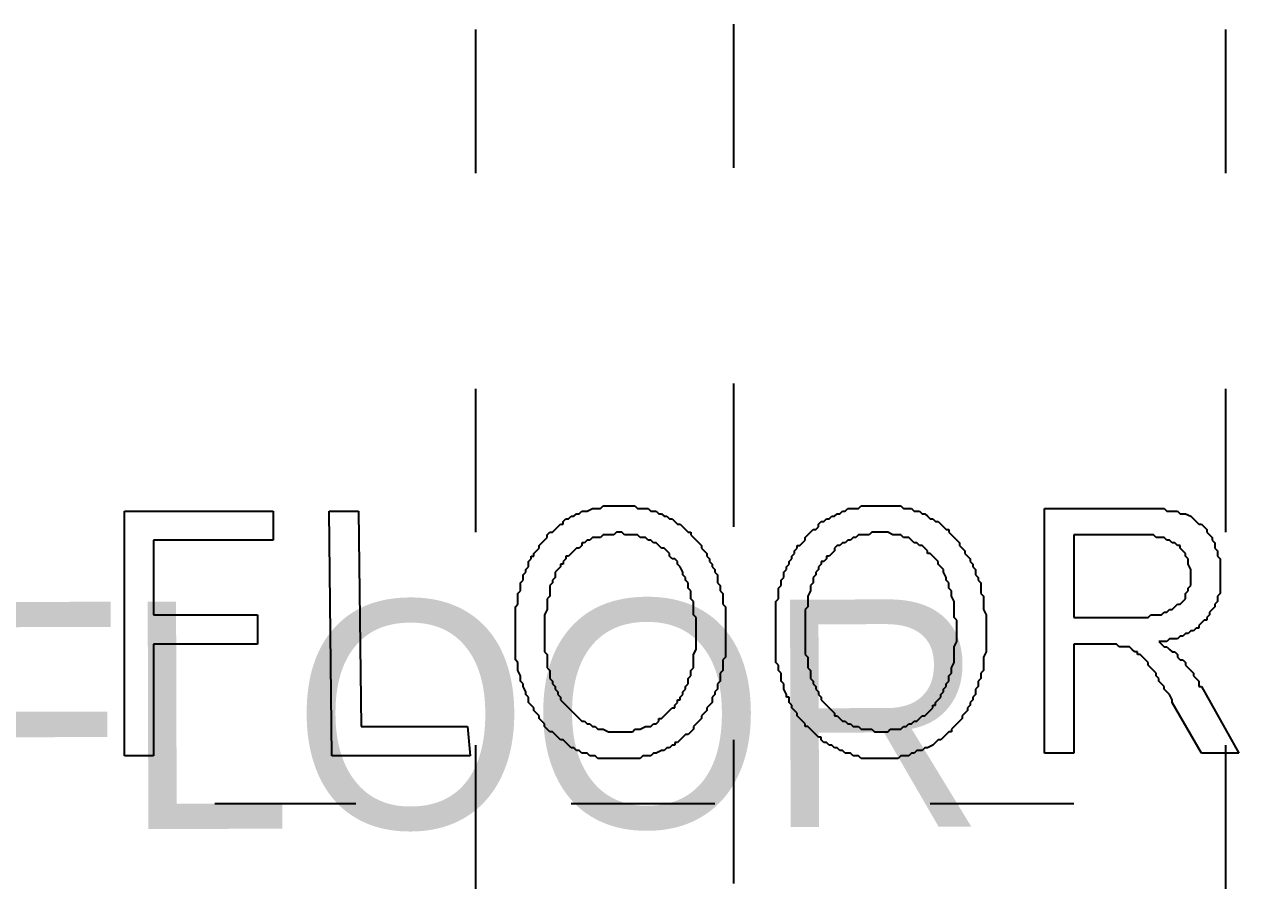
# Model space of a CAD drawing. Header units: millimetres. Extents: x 30 to 56197, y -4580 to 38782.
# Drawn here: x 8383 to 11070, y 5965 to 7877 of the extents above; entities that cross this region are included whole.
import ezdxf

# ---------------------------------------------------------------- set-up
doc = ezdxf.new("R2010")
doc.units = ezdxf.units.MM
doc.layers.add('A-ARCH-REF', color=8, linetype='CONTINUOUS')

msp = doc.modelspace()

# ---------------------------------------------------------------- linework, layer by layer
at = {"layer": 'A-ARCH-REF'}
for p, q in [((9952.4, 7877.2), (9952.4, 7559.4)), ((9381.6, 7865.4), (9381.6, 7547.6)), ((11041, 7865.4), (11041, 7547.6)), ((9381.6, 7071), (9381.6, 6753.3)), ((9952.4, 7082.8), (9952.4, 6765)), ((11041, 7071), (11041, 6753.3)), ((8604.9, 6259), (8604.9, 6800.3)), ((8604.9, 6800.3), (8934.4, 6800.3)), ((8934.4, 6800.3), (8934.4, 6735.6)), ((9063.8, 6259), (9058, 6800.3)), ((9058, 6800.3), (9122.7, 6800.3)), ((9122.7, 6800.3), (9128.6, 6323.7)), ((9611.1, 6794.4), (9617, 6800.3)), ((9617, 6800.3), (9622.8, 6800.3)), ((9622.8, 6800.3), (9628.7, 6800.3)), ((9628.7, 6800.3), (9640.5, 6806.2)), ((9640.5, 6806.2), (9646.4, 6806.2)), ((9646.4, 6806.2), (9652.3, 6806.2)), ((9652.3, 6806.2), (9658.2, 6806.2)), ((9658.2, 6806.2), (9664, 6812.1)), ((9664, 6812.1), (9669.9, 6812.1)), ((9669.9, 6812.1), (9675.8, 6812.1)), ((9675.8, 6812.1), (9687.6, 6812.1)), ((9687.6, 6812.1), (9693.5, 6812.1)), ((9693.5, 6812.1), (9699.3, 6812.1)), ((9699.3, 6812.1), (9711.1, 6812.1)), ((9711.1, 6812.1), (9717, 6812.1)), ((9717, 6812.1), (9722.9, 6812.1)), ((9722.9, 6812.1), (9728.8, 6812.1)), ((9728.8, 6812.1), (9734.6, 6812.1)), ((9734.6, 6812.1), (9740.5, 6806.2)), ((9740.5, 6806.2), (9752.3, 6806.2)), ((9752.3, 6806.2), (9758.2, 6806.2)), ((9758.2, 6806.2), (9764.1, 6806.2)), ((9764.1, 6806.2), (9770, 6800.3)), ((9770, 6800.3), (9775.8, 6800.3)), ((9775.8, 6800.3), (9781.7, 6800.3)), ((9781.7, 6800.3), (9787.6, 6794.4)), ((10187.7, 6794.4), (10193.6, 6800.3)), ((10193.6, 6800.3), (10199.5, 6800.3)), ((10199.5, 6800.3), (10205.4, 6806.2)), ((10205.4, 6806.2), (10211.3, 6806.2)), ((10211.3, 6806.2), (10217.2, 6806.2)), ((10217.2, 6806.2), (10228.9, 6806.2)), ((10228.9, 6806.2), (10234.8, 6812.1)), ((10234.8, 6812.1), (10240.7, 6812.1)), ((10240.7, 6812.1), (10246.6, 6812.1)), ((10246.6, 6812.1), (10252.5, 6812.1)), ((10252.5, 6812.1), (10258.4, 6812.1)), ((10258.4, 6812.1), (10270.1, 6812.1)), ((10270.1, 6812.1), (10276, 6812.1)), ((10276, 6812.1), (10281.9, 6812.1)), ((10281.9, 6812.1), (10293.7, 6812.1)), ((10293.7, 6812.1), (10299.5, 6812.1)), ((10299.5, 6812.1), (10305.4, 6812.1)), ((10305.4, 6812.1), (10311.3, 6812.1)), ((10311.3, 6812.1), (10317.2, 6812.1)), ((10317.2, 6812.1), (10323.1, 6812.1)), ((10323.1, 6812.1), (10329, 6806.2)), ((10329, 6806.2), (10340.7, 6806.2)), ((10340.7, 6806.2), (10346.6, 6806.2)), ((10346.6, 6806.2), (10352.5, 6800.3)), ((10352.5, 6800.3), (10358.4, 6800.3)), ((10358.4, 6800.3), (10364.3, 6800.3)), ((10364.3, 6800.3), (10370.2, 6794.4)), ((10640.8, 6264.9), (10640.8, 6806.2)), ((10640.8, 6806.2), (10858.6, 6806.2)), ((10858.6, 6806.2), (10864.4, 6806.2)), ((10864.4, 6806.2), (10870.3, 6806.2)), ((10870.3, 6806.2), (10882.1, 6806.2)), ((10882.1, 6806.2), (10888, 6806.2)), ((10888, 6806.2), (10893.9, 6806.2)), ((10893.9, 6806.2), (10905.6, 6806.2)), ((10905.6, 6806.2), (10911.5, 6800.3)), ((10911.5, 6800.3), (10917.4, 6800.3)), ((10917.4, 6800.3), (10923.3, 6800.3)), ((10923.3, 6800.3), (10929.2, 6800.3)), ((10929.2, 6800.3), (10935.1, 6800.3)), ((10935.1, 6800.3), (10940.9, 6794.4)), ((9575.8, 6776.8), (9581.7, 6782.7)), ((9575.8, 6770.9), (9575.8, 6776.8)), ((9581.7, 6782.7), (9587.5, 6782.7)), ((9587.5, 6782.7), (9593.4, 6788.6)), ((9593.4, 6788.6), (9599.3, 6788.6)), ((9599.3, 6788.6), (9605.2, 6794.4)), ((9605.2, 6794.4), (9611.1, 6794.4)), ((9787.6, 6794.4), (9793.5, 6794.4)), ((9793.5, 6794.4), (9799.4, 6788.6)), ((9799.4, 6788.6), (9805.3, 6788.6)), ((9805.3, 6788.6), (9811.1, 6782.7)), ((9811.1, 6782.7), (9817, 6782.7)), ((9817, 6782.7), (9822.9, 6776.8)), ((9822.9, 6776.8), (9828.8, 6770.9)), ((10140.7, 6770.9), (10146.6, 6776.8)), ((10146.6, 6776.8), (10152.4, 6776.8)), ((10152.4, 6776.8), (10158.3, 6782.7)), ((10158.3, 6782.7), (10164.2, 6782.7)), ((10164.2, 6782.7), (10170.1, 6788.6)), ((10170.1, 6788.6), (10176, 6788.6)), ((10176, 6788.6), (10181.9, 6794.4)), ((10181.9, 6794.4), (10187.7, 6794.4)), ((10370.2, 6794.4), (10376, 6794.4)), ((10376, 6794.4), (10381.9, 6788.6)), ((10381.9, 6788.6), (10387.8, 6782.7)), ((10387.8, 6782.7), (10393.7, 6782.7)), ((10393.7, 6782.7), (10399.6, 6776.8)), ((10399.6, 6776.8), (10405.5, 6776.8)), ((10405.5, 6776.8), (10411.3, 6770.9)), ((10940.9, 6794.4), (10946.8, 6794.4)), ((10946.8, 6794.4), (10952.7, 6794.4)), ((10952.7, 6794.4), (10964.5, 6788.6)), ((10964.5, 6788.6), (10970.4, 6782.7)), ((10970.4, 6782.7), (10976.2, 6776.8)), ((10976.2, 6776.8), (10982.1, 6770.9)), ((9540.5, 6747.4), (9546.3, 6753.3)), ((9540.5, 6741.5), (9540.5, 6747.4)), ((9546.3, 6753.3), (9552.2, 6753.3)), ((9552.2, 6753.3), (9558.1, 6759.1)), ((9558.1, 6759.1), (9564, 6765)), ((9564, 6765), (9569.9, 6770.9)), ((9569.9, 6770.9), (9575.8, 6770.9)), ((9664, 6747.4), (9658.2, 6741.5)), ((9669.9, 6747.4), (9664, 6747.4)), ((9675.8, 6747.4), (9669.9, 6747.4)), ((9681.7, 6747.4), (9675.8, 6747.4)), ((9687.6, 6747.4), (9681.7, 6747.4)), ((9693.5, 6753.3), (9687.6, 6747.4)), ((9699.3, 6753.3), (9693.5, 6753.3)), ((9705.2, 6753.3), (9699.3, 6753.3)), ((9711.1, 6747.4), (9705.2, 6753.3)), ((9722.9, 6747.4), (9711.1, 6747.4)), ((9728.8, 6747.4), (9722.9, 6747.4)), ((9734.6, 6747.4), (9728.8, 6747.4)), ((9740.5, 6747.4), (9734.6, 6747.4)), ((9746.4, 6741.5), (9740.5, 6747.4)), ((9828.8, 6770.9), (9834.7, 6770.9)), ((9834.7, 6770.9), (9840.6, 6765)), ((9840.6, 6765), (9846.5, 6759.1)), ((9846.5, 6759.1), (9852.3, 6753.3)), ((9852.3, 6753.3), (9858.2, 6753.3)), ((9858.2, 6753.3), (9858.2, 6747.4)), ((9858.2, 6747.4), (9864.1, 6741.5)), ((10111.2, 6741.5), (10117.1, 6747.4)), ((10117.1, 6747.4), (10123, 6753.3)), ((10123, 6753.3), (10128.9, 6759.1)), ((10128.9, 6759.1), (10134.8, 6759.1)), ((10134.8, 6759.1), (10140.7, 6765)), ((10140.7, 6765), (10140.7, 6770.9)), ((10228.9, 6747.4), (10223, 6741.5)), ((10234.8, 6747.4), (10228.9, 6747.4)), ((10246.6, 6747.4), (10234.8, 6747.4)), ((10252.5, 6747.4), (10246.6, 6747.4)), ((10258.4, 6753.3), (10252.5, 6747.4)), ((10264.2, 6753.3), (10258.4, 6753.3)), ((10270.1, 6753.3), (10264.2, 6753.3)), ((10276, 6753.3), (10270.1, 6753.3)), ((10281.9, 6753.3), (10276, 6753.3)), ((10287.8, 6753.3), (10281.9, 6753.3)), ((10293.7, 6753.3), (10287.8, 6753.3)), ((10305.4, 6747.4), (10293.7, 6753.3)), ((10311.3, 6747.4), (10305.4, 6747.4)), ((10317.2, 6747.4), (10311.3, 6747.4)), ((10323.1, 6747.4), (10317.2, 6747.4)), ((10329, 6741.5), (10323.1, 6747.4)), ((10411.3, 6770.9), (10417.2, 6765)), ((10417.2, 6765), (10423.1, 6759.1)), ((10423.1, 6759.1), (10429, 6759.1)), ((10429, 6759.1), (10429, 6753.3)), ((10429, 6753.3), (10434.9, 6747.4)), ((10434.9, 6747.4), (10440.8, 6741.5)), ((10858.6, 6747.4), (10705.6, 6747.4)), ((10705.6, 6747.4), (10705.6, 6565)), ((10864.4, 6747.4), (10858.6, 6747.4)), ((10870.3, 6747.4), (10864.4, 6747.4)), ((10882.1, 6747.4), (10870.3, 6747.4)), ((10888, 6741.5), (10882.1, 6747.4)), ((10982.1, 6770.9), (10988, 6770.9)), ((10988, 6770.9), (10993.9, 6765)), ((10993.9, 6765), (10999.8, 6759.1)), ((10999.8, 6759.1), (10999.8, 6753.3)), ((10999.8, 6753.3), (11005.7, 6747.4)), ((11005.7, 6747.4), (11011.5, 6741.5)), ((8934.4, 6735.6), (8669.6, 6735.6)), ((8669.6, 6735.6), (8669.6, 6570.8)), ((9516.9, 6712.1), (9522.8, 6717.9)), ((9522.8, 6723.8), (9528.7, 6729.7)), ((9522.8, 6717.9), (9522.8, 6723.8)), ((9528.7, 6729.7), (9534.6, 6735.6)), ((9534.6, 6735.6), (9540.5, 6741.5)), ((9605.2, 6717.9), (9599.3, 6712.1)), ((9611.1, 6717.9), (9605.2, 6717.9)), ((9617, 6723.8), (9611.1, 6717.9)), ((9622.8, 6729.7), (9617, 6729.7)), ((9617, 6729.7), (9617, 6723.8)), ((9628.7, 6735.6), (9622.8, 6729.7)), ((9634.6, 6735.6), (9628.7, 6735.6)), ((9640.5, 6741.5), (9634.6, 6735.6)), ((9652.3, 6741.5), (9640.5, 6741.5)), ((9658.2, 6741.5), (9652.3, 6741.5)), ((9752.3, 6741.5), (9746.4, 6741.5)), ((9758.2, 6741.5), (9752.3, 6741.5)), ((9764.1, 6735.6), (9758.2, 6741.5)), ((9770, 6735.6), (9764.1, 6735.6)), ((9775.8, 6729.7), (9770, 6735.6)), ((9781.7, 6729.7), (9775.8, 6729.7)), ((9787.6, 6723.8), (9781.7, 6729.7)), ((9793.5, 6717.9), (9787.6, 6723.8)), ((9799.4, 6717.9), (9793.5, 6717.9)), ((9805.3, 6712.1), (9799.4, 6717.9)), ((9864.1, 6741.5), (9870, 6735.6)), ((9870, 6735.6), (9875.9, 6729.7)), ((9875.9, 6729.7), (9881.8, 6723.8)), ((9881.8, 6723.8), (9881.8, 6717.9)), ((9881.8, 6717.9), (9887.6, 6712.1)), ((10087.7, 6712.1), (10093.6, 6717.9)), ((10093.6, 6717.9), (10093.6, 6723.8)), ((10093.6, 6723.8), (10099.5, 6723.8)), ((10099.5, 6723.8), (10105.4, 6729.7)), ((10105.4, 6729.7), (10111.2, 6735.6)), ((10111.2, 6735.6), (10111.2, 6741.5)), ((10181.9, 6723.8), (10176, 6717.9)), ((10176, 6717.9), (10176, 6712.1)), ((10187.7, 6723.8), (10181.9, 6723.8)), ((10193.6, 6729.7), (10187.7, 6723.8)), ((10199.5, 6729.7), (10193.6, 6729.7)), ((10205.4, 6735.6), (10199.5, 6729.7)), ((10211.3, 6735.6), (10205.4, 6735.6)), ((10217.2, 6741.5), (10211.3, 6735.6)), ((10223, 6741.5), (10217.2, 6741.5)), ((10334.9, 6741.5), (10329, 6741.5)), ((10340.7, 6741.5), (10334.9, 6741.5)), ((10346.6, 6735.6), (10340.7, 6741.5)), ((10352.5, 6729.7), (10346.6, 6735.6)), ((10358.4, 6729.7), (10352.5, 6729.7)), ((10364.3, 6723.8), (10358.4, 6729.7)), ((10370.2, 6723.8), (10364.3, 6723.8)), ((10376, 6717.9), (10370.2, 6723.8)), ((10381.9, 6712.1), (10376, 6717.9)), ((10440.8, 6741.5), (10446.7, 6735.6)), ((10446.7, 6735.6), (10452.5, 6729.7)), ((10452.5, 6729.7), (10452.5, 6723.8)), ((10452.5, 6723.8), (10458.4, 6717.9)), ((10458.4, 6717.9), (10464.3, 6712.1)), ((10893.9, 6741.5), (10888, 6741.5)), ((10899.7, 6741.5), (10893.9, 6741.5)), ((10905.6, 6741.5), (10899.7, 6741.5)), ((10911.5, 6735.6), (10905.6, 6741.5)), ((10917.4, 6735.6), (10911.5, 6735.6)), ((10923.3, 6729.7), (10917.4, 6735.6)), ((10929.2, 6729.7), (10923.3, 6729.7)), ((10935.1, 6723.8), (10929.2, 6729.7)), ((10940.9, 6723.8), (10935.1, 6723.8)), ((10940.9, 6717.9), (10940.9, 6723.8)), ((10946.8, 6712.1), (10940.9, 6717.9)), ((11011.5, 6741.5), (11011.5, 6735.6)), ((11011.5, 6735.6), (11017.4, 6729.7)), ((11017.4, 6729.7), (11017.4, 6717.9)), ((11017.4, 6717.9), (11023.3, 6712.1)), ((9499.3, 6688.5), (9505.2, 6694.4)), ((9505.2, 6694.4), (9505.2, 6700.3)), ((9505.2, 6700.3), (9511, 6700.3)), ((9511, 6706.2), (9516.9, 6712.1)), ((9511, 6700.3), (9511, 6706.2)), ((9581.7, 6694.4), (9575.8, 6688.5)), ((9587.5, 6700.3), (9581.7, 6700.3)), ((9581.7, 6700.3), (9581.7, 6694.4)), ((9593.4, 6706.2), (9587.5, 6700.3)), ((9599.3, 6712.1), (9593.4, 6706.2)), ((9811.1, 6706.2), (9805.3, 6712.1)), ((9811.1, 6700.3), (9811.1, 6706.2)), ((9817, 6694.4), (9811.1, 6700.3)), ((9822.9, 6694.4), (9817, 6694.4)), ((9828.8, 6688.5), (9822.9, 6694.4)), ((9887.6, 6712.1), (9893.5, 6706.2)), ((9893.5, 6706.2), (9893.5, 6700.3)), ((9893.5, 6700.3), (9899.4, 6694.4)), ((9899.4, 6694.4), (9899.4, 6688.5)), ((10075.9, 6688.5), (10081.8, 6694.4)), ((10081.8, 6700.3), (10087.7, 6706.2)), ((10081.8, 6694.4), (10081.8, 6700.3)), ((10087.7, 6706.2), (10087.7, 6712.1)), ((10158.3, 6694.4), (10152.4, 6688.5)), ((10164.2, 6700.3), (10158.3, 6700.3)), ((10158.3, 6700.3), (10158.3, 6694.4)), ((10170.1, 6706.2), (10164.2, 6700.3)), ((10176, 6712.1), (10170.1, 6706.2)), ((10381.9, 6706.2), (10381.9, 6712.1)), ((10387.8, 6706.2), (10381.9, 6706.2)), ((10393.7, 6700.3), (10387.8, 6706.2)), ((10399.6, 6694.4), (10393.7, 6700.3)), ((10405.5, 6688.5), (10399.6, 6694.4)), ((10464.3, 6712.1), (10464.3, 6706.2)), ((10464.3, 6706.2), (10470.2, 6700.3)), ((10470.2, 6700.3), (10476.1, 6694.4)), ((10476.1, 6694.4), (10476.1, 6688.5)), ((10952.7, 6706.2), (10946.8, 6712.1)), ((10952.7, 6700.3), (10952.7, 6706.2)), ((10958.6, 6694.4), (10952.7, 6700.3)), ((10958.6, 6688.5), (10958.6, 6694.4)), ((11023.3, 6712.1), (11023.3, 6706.2)), ((11023.3, 6706.2), (11023.3, 6700.3)), ((11023.3, 6700.3), (11029.2, 6694.4)), ((11029.2, 6694.4), (11029.2, 6682.6)), ((9487.5, 6659.1), (9493.4, 6665)), ((9493.4, 6670.9), (9499.3, 6676.8)), ((9493.4, 6665), (9493.4, 6670.9)), ((9499.3, 6676.8), (9499.3, 6688.5)), ((9564, 6670.9), (9558.1, 6665)), ((9558.1, 6665), (9558.1, 6659.1)), ((9569.9, 6676.8), (9564, 6670.9)), ((9575.8, 6682.6), (9569.9, 6682.6)), ((9569.9, 6682.6), (9569.9, 6676.8)), ((9575.8, 6688.5), (9575.8, 6682.6)), ((9828.8, 6682.6), (9828.8, 6688.5)), ((9834.7, 6676.8), (9828.8, 6682.6)), ((9840.6, 6665), (9834.7, 6676.8)), ((9840.6, 6659.1), (9840.6, 6665)), ((9899.4, 6688.5), (9905.3, 6682.6)), ((9905.3, 6682.6), (9905.3, 6676.8)), ((9905.3, 6676.8), (9911.2, 6670.9)), ((9911.2, 6670.9), (9911.2, 6665)), ((9911.2, 6665), (9917.1, 6659.1)), ((10064.2, 6665), (10070.1, 6670.9)), ((10064.2, 6653.2), (10064.2, 6665)), ((10070.1, 6676.8), (10075.9, 6682.6)), ((10070.1, 6670.9), (10070.1, 6676.8)), ((10075.9, 6682.6), (10075.9, 6688.5)), ((10140.7, 6670.9), (10134.8, 6665)), ((10134.8, 6665), (10134.8, 6659.1)), ((10146.6, 6682.6), (10140.7, 6676.8)), ((10140.7, 6676.8), (10140.7, 6670.9)), ((10152.4, 6688.5), (10146.6, 6688.5)), ((10146.6, 6688.5), (10146.6, 6682.6)), ((10405.5, 6682.6), (10405.5, 6688.5)), ((10411.3, 6676.8), (10405.5, 6682.6)), ((10417.2, 6670.9), (10411.3, 6676.8)), ((10417.2, 6665), (10417.2, 6670.9)), ((10423.1, 6653.2), (10417.2, 6665)), ((10476.1, 6688.5), (10482, 6682.6)), ((10482, 6682.6), (10482, 6676.8)), ((10482, 6676.8), (10487.8, 6670.9)), ((10487.8, 6670.9), (10487.8, 6665)), ((10487.8, 6665), (10487.8, 6659.1)), ((10958.6, 6682.6), (10958.6, 6688.5)), ((10964.5, 6670.9), (10958.6, 6682.6)), ((10964.5, 6665), (10964.5, 6670.9)), ((10964.5, 6659.1), (10964.5, 6665)), ((11029.2, 6682.6), (11029.2, 6676.8)), ((11029.2, 6676.8), (11029.2, 6670.9)), ((11029.2, 6670.9), (11029.2, 6665)), ((11029.2, 6665), (11029.2, 6659.1)), ((9481.6, 6641.5), (9487.5, 6647.3)), ((9481.6, 6635.6), (9481.6, 6641.5)), ((9487.5, 6653.2), (9487.5, 6659.1)), ((9487.5, 6647.3), (9487.5, 6653.2)), ((9552.2, 6641.5), (9546.3, 6635.6)), ((9558.1, 6653.2), (9552.2, 6647.3)), ((9552.2, 6647.3), (9552.2, 6641.5)), ((9558.1, 6659.1), (9558.1, 6653.2)), ((9846.5, 6653.2), (9840.6, 6659.1)), ((9846.5, 6647.3), (9846.5, 6653.2)), ((9852.3, 6641.5), (9846.5, 6647.3)), ((9852.3, 6635.6), (9852.3, 6641.5)), ((9917.1, 6659.1), (9917.1, 6653.2)), ((9917.1, 6653.2), (9917.1, 6641.5)), ((9917.1, 6641.5), (9922.9, 6635.6)), ((10058.3, 6647.3), (10064.2, 6653.2)), ((10058.3, 6641.5), (10058.3, 6647.3)), ((10058.3, 6635.6), (10058.3, 6641.5)), ((10128.9, 6641.5), (10123, 6635.6)), ((10134.8, 6659.1), (10128.9, 6653.2)), ((10128.9, 6653.2), (10128.9, 6647.3)), ((10128.9, 6647.3), (10128.9, 6641.5)), ((10423.1, 6647.3), (10423.1, 6653.2)), ((10429, 6641.5), (10423.1, 6647.3)), ((10429, 6635.6), (10429, 6641.5)), ((10487.8, 6659.1), (10493.7, 6653.2)), ((10493.7, 6653.2), (10493.7, 6647.3)), ((10493.7, 6647.3), (10499.6, 6641.5)), ((10499.6, 6641.5), (10499.6, 6629.7)), ((10964.5, 6653.2), (10964.5, 6659.1)), ((10964.5, 6641.5), (10964.5, 6653.2)), ((10964.5, 6635.6), (10964.5, 6641.5)), ((11029.2, 6659.1), (11029.2, 6653.2)), ((11029.2, 6653.2), (11029.2, 6641.5)), ((11029.2, 6641.5), (11029.2, 6635.6)), ((9475.7, 6617.9), (9481.6, 6623.8)), ((9475.7, 6612), (9475.7, 6617.9)), ((9475.7, 6606.1), (9475.7, 6612)), ((9481.6, 6623.8), (9481.6, 6635.6)), ((9546.3, 6612), (9540.5, 6606.1)), ((9546.3, 6635.6), (9546.3, 6629.7)), ((9546.3, 6629.7), (9546.3, 6617.9)), ((9546.3, 6617.9), (9546.3, 6612)), ((9852.3, 6629.7), (9852.3, 6635.6)), ((9858.2, 6623.8), (9852.3, 6629.7)), ((9858.2, 6617.9), (9858.2, 6623.8)), ((9858.2, 6606.1), (9858.2, 6617.9)), ((9922.9, 6635.6), (9922.9, 6629.7)), ((9922.9, 6629.7), (9922.9, 6623.8)), ((9922.9, 6623.8), (9928.8, 6617.9)), ((9928.8, 6617.9), (9928.8, 6606.1)), ((10052.4, 6629.7), (10058.3, 6635.6)), ((10052.4, 6617.9), (10052.4, 6629.7)), ((10052.4, 6612), (10052.4, 6617.9)), ((10052.4, 6606.1), (10052.4, 6612)), ((10123, 6623.8), (10117.1, 6612)), ((10117.1, 6612), (10117.1, 6606.1)), ((10123, 6635.6), (10123, 6629.7)), ((10123, 6629.7), (10123, 6623.8)), ((10429, 6629.7), (10429, 6635.6)), ((10434.9, 6623.8), (10429, 6629.7)), ((10434.9, 6617.9), (10434.9, 6623.8)), ((10434.9, 6612), (10434.9, 6617.9)), ((10440.8, 6600.3), (10434.9, 6612)), ((10499.6, 6629.7), (10499.6, 6623.8)), ((10499.6, 6623.8), (10499.6, 6617.9)), ((10499.6, 6617.9), (10505.5, 6612)), ((10505.5, 6612), (10505.5, 6600.3)), ((10952.7, 6617.9), (10958.6, 6623.8)), ((10952.7, 6612), (10952.7, 6617.9)), ((10952.7, 6606.1), (10952.7, 6612)), ((10958.6, 6629.7), (10964.5, 6635.6)), ((10958.6, 6623.8), (10958.6, 6629.7)), ((11029.2, 6617.9), (11023.3, 6612)), ((11023.3, 6612), (11023.3, 6606.1)), ((11029.2, 6635.6), (11029.2, 6629.7)), ((11029.2, 6629.7), (11029.2, 6617.9)), ((9469.9, 6588.5), (9475.7, 6594.4)), ((9469.9, 6582.6), (9469.9, 6588.5)), ((9475.7, 6594.4), (9475.7, 6606.1)), ((9540.5, 6606.1), (9540.5, 6600.3)), ((9540.5, 6600.3), (9540.5, 6588.5)), ((9540.5, 6588.5), (9540.5, 6582.6)), ((9864.1, 6600.3), (9858.2, 6606.1)), ((9864.1, 6594.4), (9864.1, 6600.3)), ((9864.1, 6588.5), (9864.1, 6594.4)), ((9864.1, 6576.7), (9864.1, 6588.5)), ((9928.8, 6606.1), (9928.8, 6600.3)), ((9928.8, 6600.3), (9928.8, 6594.4)), ((9928.8, 6594.4), (9934.7, 6588.5)), ((9934.7, 6588.5), (9934.7, 6576.7)), ((10046.5, 6600.3), (10052.4, 6606.1)), ((10046.5, 6588.5), (10046.5, 6600.3)), ((10046.5, 6582.6), (10046.5, 6588.5)), ((10117.1, 6588.5), (10111.2, 6582.6)), ((10117.1, 6606.1), (10117.1, 6600.3)), ((10117.1, 6600.3), (10117.1, 6588.5)), ((10440.8, 6594.4), (10440.8, 6600.3)), ((10440.8, 6588.5), (10440.8, 6594.4)), ((10440.8, 6582.6), (10440.8, 6588.5)), ((10505.5, 6600.3), (10505.5, 6594.4)), ((10505.5, 6594.4), (10505.5, 6588.5)), ((10505.5, 6588.5), (10505.5, 6582.6)), ((10923.3, 6582.6), (10929.2, 6588.5)), ((10929.2, 6588.5), (10935.1, 6594.4)), ((10935.1, 6594.4), (10940.9, 6594.4)), ((10940.9, 6594.4), (10946.8, 6600.3)), ((10946.8, 6600.3), (10952.7, 6606.1)), ((11017.4, 6588.5), (11011.5, 6582.6)), ((11023.3, 6600.3), (11017.4, 6594.4)), ((11017.4, 6594.4), (11017.4, 6588.5)), ((11023.3, 6606.1), (11023.3, 6600.3)), ((8669.6, 6570.8), (8899.1, 6570.8)), ((8899.1, 6570.8), (8899.1, 6506.1)), ((9469.9, 6576.7), (9469.9, 6582.6)), ((9469.9, 6565), (9469.9, 6576.7)), ((9469.9, 6559.1), (9469.9, 6565)), ((9469.9, 6547.3), (9469.9, 6559.1)), ((9540.5, 6582.6), (9534.6, 6570.8)), ((9534.6, 6570.8), (9534.6, 6565)), ((9534.6, 6565), (9534.6, 6559.1)), ((9534.6, 6559.1), (9534.6, 6547.3)), ((9864.1, 6570.8), (9864.1, 6576.7)), ((9870, 6565), (9864.1, 6570.8)), ((9870, 6553.2), (9870, 6565)), ((9934.7, 6576.7), (9934.7, 6570.8)), ((9934.7, 6570.8), (9934.7, 6565)), ((9934.7, 6565), (9934.7, 6559.1)), ((9934.7, 6559.1), (9934.7, 6547.3)), ((10046.5, 6576.7), (10046.5, 6582.6)), ((10046.5, 6565), (10046.5, 6576.7)), ((10046.5, 6559.1), (10046.5, 6565)), ((10046.5, 6553.2), (10046.5, 6559.1)), ((10111.2, 6582.6), (10111.2, 6576.7)), ((10111.2, 6576.7), (10111.2, 6565)), ((10111.2, 6565), (10111.2, 6559.1)), ((10111.2, 6559.1), (10111.2, 6547.3)), ((10440.8, 6570.8), (10440.8, 6582.6)), ((10440.8, 6565), (10440.8, 6570.8)), ((10446.7, 6559.1), (10440.8, 6565)), ((10446.7, 6547.3), (10446.7, 6559.1)), ((10505.5, 6582.6), (10511.4, 6570.8)), ((10511.4, 6570.8), (10511.4, 6565)), ((10511.4, 6565), (10511.4, 6559.1)), ((10511.4, 6559.1), (10511.4, 6547.3)), ((10705.6, 6565), (10846.8, 6565)), ((10846.8, 6565), (10852.7, 6565)), ((10852.7, 6565), (10858.6, 6565)), ((10858.6, 6565), (10870.3, 6565)), ((10870.3, 6565), (10876.2, 6570.8)), ((10876.2, 6570.8), (10882.1, 6570.8)), ((10882.1, 6570.8), (10888, 6570.8)), ((10888, 6570.8), (10893.9, 6570.8)), ((10893.9, 6570.8), (10899.7, 6570.8)), ((10899.7, 6570.8), (10905.6, 6576.7)), ((10905.6, 6576.7), (10911.5, 6576.7)), ((10911.5, 6576.7), (10917.4, 6582.6)), ((10917.4, 6582.6), (10923.3, 6582.6)), ((10993.9, 6559.1), (10988, 6553.2)), ((10999.8, 6559.1), (10993.9, 6559.1)), ((11005.7, 6570.8), (10999.8, 6565)), ((10999.8, 6565), (10999.8, 6559.1)), ((11011.5, 6582.6), (11005.7, 6576.7)), ((11005.7, 6576.7), (11005.7, 6570.8)), ((9469.9, 6541.4), (9469.9, 6547.3)), ((9469.9, 6529.6), (9469.9, 6541.4)), ((9469.9, 6523.8), (9469.9, 6529.6)), ((9534.6, 6547.3), (9534.6, 6541.4)), ((9534.6, 6541.4), (9534.6, 6529.6)), ((9534.6, 6529.6), (9534.6, 6523.8)), ((9870, 6547.3), (9870, 6553.2)), ((9870, 6541.4), (9870, 6547.3)), ((9870, 6529.6), (9870, 6541.4)), ((9870, 6523.8), (9870, 6529.6)), ((9934.7, 6547.3), (9934.7, 6541.4)), ((9934.7, 6541.4), (9934.7, 6529.6)), ((9934.7, 6529.6), (9934.7, 6523.8)), ((10046.5, 6541.4), (10046.5, 6553.2)), ((10046.5, 6535.5), (10046.5, 6541.4)), ((10046.5, 6523.8), (10046.5, 6535.5)), ((10111.2, 6547.3), (10111.2, 6541.4)), ((10111.2, 6541.4), (10111.2, 6529.6)), ((10111.2, 6529.6), (10111.2, 6523.8)), ((10446.7, 6541.4), (10446.7, 6547.3)), ((10446.7, 6535.5), (10446.7, 6541.4)), ((10446.7, 6529.6), (10446.7, 6535.5)), ((10446.7, 6517.9), (10446.7, 6529.6)), ((10511.4, 6547.3), (10511.4, 6541.4)), ((10511.4, 6541.4), (10511.4, 6535.5)), ((10511.4, 6535.5), (10511.4, 6523.8)), ((10952.7, 6529.7), (10946.8, 6523.8)), ((10958.6, 6529.7), (10952.7, 6529.7)), ((10964.5, 6535.5), (10958.6, 6529.7)), ((10970.4, 6535.5), (10964.5, 6535.5)), ((10976.2, 6541.4), (10970.4, 6535.5)), ((10982.1, 6541.4), (10976.2, 6541.4)), ((10988, 6553.2), (10982.1, 6547.3)), ((10982.1, 6547.3), (10982.1, 6541.4)), ((8899.1, 6506.1), (8669.6, 6506.1)), ((8669.6, 6506.1), (8669.6, 6259)), ((9469.9, 6517.9), (9469.9, 6523.8)), ((9469.9, 6512), (9469.9, 6517.9)), ((9469.9, 6500.2), (9469.9, 6512)), ((9534.6, 6523.8), (9534.6, 6512)), ((9534.6, 6512), (9534.6, 6506.1)), ((9534.6, 6506.1), (9534.6, 6500.2)), ((9870, 6517.9), (9870, 6523.8)), ((9870, 6512), (9870, 6517.9)), ((9870, 6500.2), (9870, 6512)), ((9934.7, 6523.8), (9934.7, 6517.9)), ((9934.7, 6517.9), (9934.7, 6506.1)), ((9934.7, 6506.1), (9934.7, 6500.2)), ((10046.5, 6517.9), (10046.5, 6523.8)), ((10046.5, 6512), (10046.5, 6517.9)), ((10046.5, 6506.1), (10046.5, 6512)), ((10046.5, 6494.3), (10046.5, 6506.1)), ((10111.2, 6523.8), (10111.2, 6517.9)), ((10111.2, 6517.9), (10111.2, 6506.1)), ((10111.2, 6506.1), (10111.2, 6500.2)), ((10440.8, 6500.2), (10446.7, 6512)), ((10446.7, 6512), (10446.7, 6517.9)), ((10511.4, 6523.8), (10511.4, 6517.9)), ((10511.4, 6517.9), (10511.4, 6506.1)), ((10511.4, 6506.1), (10511.4, 6500.2)), ((10782.1, 6506.1), (10705.6, 6506.1)), ((10705.6, 6506.1), (10705.6, 6264.9)), ((10793.8, 6506.1), (10782.1, 6506.1)), ((10799.7, 6506.1), (10793.8, 6506.1)), ((10805.6, 6500.2), (10799.7, 6506.1)), ((10905.6, 6512), (10893.9, 6512)), ((10893.9, 6512), (10899.7, 6506.1)), ((10899.7, 6506.1), (10905.6, 6500.2)), ((10911.5, 6512), (10905.6, 6512)), ((10917.4, 6517.9), (10911.5, 6512)), ((10923.3, 6517.9), (10917.4, 6517.9)), ((10935.1, 6517.9), (10923.3, 6517.9)), ((10940.9, 6523.8), (10935.1, 6517.9)), ((10946.8, 6523.8), (10940.9, 6523.8)), ((9469.9, 6494.3), (9469.9, 6500.2)), ((9469.9, 6488.5), (9469.9, 6494.3)), ((9469.9, 6482.6), (9469.9, 6488.5)), ((9469.9, 6470.8), (9469.9, 6482.6)), ((9534.6, 6500.2), (9534.6, 6488.5)), ((9534.6, 6488.5), (9540.5, 6482.6)), ((9540.5, 6482.6), (9540.5, 6476.7)), ((9540.5, 6476.7), (9540.5, 6464.9)), ((9864.1, 6482.6), (9870, 6494.3)), ((9864.1, 6476.7), (9864.1, 6482.6)), ((9864.1, 6470.8), (9864.1, 6476.7)), ((9870, 6494.3), (9870, 6500.2)), ((9934.7, 6476.7), (9928.8, 6470.8)), ((9934.7, 6500.2), (9934.7, 6494.3)), ((9934.7, 6494.3), (9934.7, 6482.6)), ((9934.7, 6482.6), (9934.7, 6476.7)), ((10046.5, 6488.5), (10046.5, 6494.3)), ((10046.5, 6482.6), (10046.5, 6488.5)), ((10046.5, 6476.7), (10046.5, 6482.6)), ((10046.5, 6464.9), (10046.5, 6476.7)), ((10111.2, 6500.2), (10111.2, 6488.5)), ((10111.2, 6488.5), (10111.2, 6482.6)), ((10111.2, 6482.6), (10117.1, 6476.7)), ((10117.1, 6476.7), (10117.1, 6470.8)), ((10440.8, 6494.3), (10440.8, 6500.2)), ((10440.8, 6488.5), (10440.8, 6494.3)), ((10440.8, 6476.7), (10440.8, 6488.5)), ((10440.8, 6470.8), (10440.8, 6476.7)), ((10511.4, 6488.5), (10505.5, 6476.7)), ((10505.5, 6476.7), (10505.5, 6470.8)), ((10511.4, 6500.2), (10511.4, 6494.3)), ((10511.4, 6494.3), (10511.4, 6488.5)), ((10811.5, 6500.2), (10805.6, 6500.2)), ((10817.4, 6500.2), (10811.5, 6500.2)), ((10823.3, 6500.2), (10817.4, 6500.2)), ((10829.1, 6500.2), (10823.3, 6500.2)), ((10835, 6494.3), (10829.1, 6500.2)), ((10840.9, 6488.5), (10835, 6494.3)), ((10846.8, 6488.5), (10840.9, 6488.5)), ((10846.8, 6482.6), (10846.8, 6488.5)), ((10852.7, 6482.6), (10846.8, 6482.6)), ((10858.6, 6476.7), (10852.7, 6482.6)), ((10864.4, 6470.8), (10858.6, 6476.7)), ((10905.6, 6500.2), (10911.5, 6500.2)), ((10911.5, 6500.2), (10917.4, 6494.3)), ((10917.4, 6494.3), (10923.3, 6488.5)), ((10923.3, 6488.5), (10929.2, 6488.5)), ((10929.2, 6488.5), (10935.1, 6482.6)), ((10935.1, 6482.6), (10935.1, 6476.7)), ((10935.1, 6476.7), (10940.9, 6470.8)), ((9475.7, 6464.9), (9469.9, 6470.8)), ((9475.7, 6459), (9475.7, 6464.9)), ((9475.7, 6453.2), (9475.7, 6459)), ((9475.7, 6447.3), (9475.7, 6453.2)), ((9540.5, 6464.9), (9540.5, 6459)), ((9540.5, 6459), (9540.5, 6453.2)), ((9540.5, 6453.2), (9546.3, 6447.3)), ((9858.2, 6447.3), (9864.1, 6453.2)), ((9864.1, 6459), (9864.1, 6470.8)), ((9864.1, 6453.2), (9864.1, 6459)), ((9928.8, 6470.8), (9928.8, 6464.9)), ((9928.8, 6464.9), (9928.8, 6453.2)), ((9928.8, 6453.2), (9928.8, 6447.3)), ((10052.4, 6459), (10046.5, 6464.9)), ((10052.4, 6453.2), (10052.4, 6459)), ((10052.4, 6447.3), (10052.4, 6453.2)), ((10117.1, 6470.8), (10117.1, 6459)), ((10117.1, 6459), (10117.1, 6453.2)), ((10117.1, 6453.2), (10123, 6447.3)), ((10434.9, 6453.2), (10440.8, 6464.9)), ((10434.9, 6447.3), (10434.9, 6453.2)), ((10440.8, 6464.9), (10440.8, 6470.8)), ((10505.5, 6470.8), (10505.5, 6464.9)), ((10505.5, 6464.9), (10505.5, 6459)), ((10505.5, 6459), (10505.5, 6447.3)), ((10870.3, 6464.9), (10864.4, 6470.8)), ((10870.3, 6459), (10870.3, 6464.9)), ((10876.2, 6453.2), (10870.3, 6459)), ((10882.1, 6447.3), (10876.2, 6453.2)), ((10940.9, 6470.8), (10946.8, 6470.8)), ((10946.8, 6470.8), (10952.7, 6464.9)), ((10952.7, 6464.9), (10952.7, 6459)), ((10952.7, 6459), (10958.6, 6453.2)), ((10958.6, 6453.2), (10964.5, 6447.3)), ((9481.6, 6435.5), (9475.7, 6447.3)), ((9481.6, 6429.6), (9481.6, 6435.5)), ((9481.6, 6423.7), (9481.6, 6429.6)), ((9487.5, 6417.8), (9481.6, 6423.7)), ((9546.3, 6447.3), (9546.3, 6435.5)), ((9546.3, 6435.5), (9546.3, 6429.6)), ((9546.3, 6429.6), (9552.2, 6423.7)), ((9552.2, 6423.7), (9552.2, 6417.8)), ((9852.3, 6429.6), (9858.2, 6435.5)), ((9852.3, 6417.8), (9852.3, 6429.6)), ((9858.2, 6441.4), (9858.2, 6447.3)), ((9858.2, 6435.5), (9858.2, 6441.4)), ((9922.9, 6423.7), (9917.1, 6417.8)), ((9928.8, 6447.3), (9922.9, 6441.4)), ((9922.9, 6441.4), (9922.9, 6435.5)), ((9922.9, 6435.5), (9922.9, 6423.7)), ((10058.3, 6441.4), (10052.4, 6447.3)), ((10058.3, 6429.6), (10058.3, 6441.4)), ((10058.3, 6423.7), (10058.3, 6429.6)), ((10064.2, 6417.8), (10058.3, 6423.7)), ((10123, 6447.3), (10123, 6441.4)), ((10123, 6441.4), (10123, 6429.6)), ((10123, 6429.6), (10128.9, 6423.7)), ((10128.9, 6423.7), (10128.9, 6417.8)), ((10423.1, 6417.8), (10429, 6423.7)), ((10429, 6435.5), (10434.9, 6441.4)), ((10429, 6429.6), (10429, 6435.5)), ((10429, 6423.7), (10429, 6429.6)), ((10434.9, 6441.4), (10434.9, 6447.3)), ((10499.6, 6429.6), (10493.7, 6423.7)), ((10493.7, 6423.7), (10493.7, 6412)), ((10505.5, 6447.3), (10499.6, 6441.4)), ((10499.6, 6441.4), (10499.6, 6435.5)), ((10499.6, 6435.5), (10499.6, 6429.6)), ((10888, 6441.4), (10882.1, 6447.3)), ((10888, 6435.5), (10888, 6441.4)), ((10893.9, 6429.6), (10888, 6435.5)), ((10893.9, 6423.7), (10893.9, 6429.6)), ((10899.7, 6417.8), (10893.9, 6423.7)), ((10964.5, 6447.3), (10970.4, 6441.4)), ((10970.4, 6441.4), (10970.4, 6435.5)), ((10970.4, 6435.5), (10976.2, 6429.6)), ((10976.2, 6429.6), (10982.1, 6423.7)), ((10982.1, 6423.7), (10982.1, 6412)), ((9487.5, 6412), (9487.5, 6417.8)), ((9493.4, 6400.2), (9487.5, 6412)), ((9493.4, 6394.3), (9493.4, 6400.2)), ((9552.2, 6417.8), (9558.1, 6412)), ((9558.1, 6412), (9558.1, 6406.1)), ((9558.1, 6406.1), (9564, 6400.2)), ((9564, 6400.2), (9564, 6394.3)), ((9840.6, 6400.2), (9846.5, 6406.1)), ((9840.6, 6394.3), (9840.6, 6400.2)), ((9846.5, 6412), (9852.3, 6417.8)), ((9846.5, 6406.1), (9846.5, 6412)), ((9917.1, 6406.1), (9911.2, 6400.2)), ((9911.2, 6400.2), (9911.2, 6394.3)), ((9917.1, 6417.8), (9917.1, 6412)), ((9917.1, 6412), (9917.1, 6406.1)), ((10064.2, 6412), (10064.2, 6417.8)), ((10064.2, 6406.1), (10064.2, 6412)), ((10070.1, 6394.3), (10064.2, 6406.1)), ((10128.9, 6417.8), (10134.8, 6412)), ((10134.8, 6412), (10134.8, 6406.1)), ((10134.8, 6406.1), (10140.7, 6400.2)), ((10140.7, 6400.2), (10140.7, 6394.3)), ((10411.3, 6394.3), (10417.2, 6400.2)), ((10417.2, 6406.1), (10423.1, 6412)), ((10417.2, 6400.2), (10417.2, 6406.1)), ((10423.1, 6412), (10423.1, 6417.8)), ((10493.7, 6412), (10487.8, 6406.1)), ((10487.8, 6406.1), (10487.8, 6400.2)), ((10487.8, 6400.2), (10487.8, 6394.3)), ((10905.6, 6412), (10899.7, 6417.8)), ((10905.6, 6406.1), (10905.6, 6412)), ((10911.5, 6400.2), (10905.6, 6406.1)), ((10917.4, 6394.3), (10911.5, 6400.2)), ((10982.1, 6412), (10988, 6412)), ((10988, 6412), (11070.4, 6264.9)), ((9499.3, 6388.4), (9493.4, 6394.3)), ((9499.3, 6382.5), (9499.3, 6388.4)), ((9499.3, 6376.7), (9499.3, 6382.5)), ((9505.2, 6370.8), (9499.3, 6376.7)), ((9511, 6364.9), (9505.2, 6370.8)), ((9564, 6394.3), (9569.9, 6388.4)), ((9569.9, 6388.4), (9569.9, 6382.5)), ((9569.9, 6382.5), (9575.8, 6376.7)), ((9575.8, 6376.7), (9581.7, 6370.8)), ((9581.7, 6370.8), (9587.5, 6364.9)), ((9822.9, 6370.8), (9828.8, 6376.7)), ((9822.9, 6364.9), (9822.9, 6370.8)), ((9828.8, 6376.7), (9828.8, 6382.5)), ((9828.8, 6382.5), (9834.7, 6382.5)), ((9834.7, 6388.4), (9840.6, 6394.3)), ((9834.7, 6382.5), (9834.7, 6388.4)), ((9899.4, 6370.8), (9893.5, 6364.9)), ((9905.3, 6376.7), (9899.4, 6370.8)), ((9911.2, 6394.3), (9905.3, 6388.4)), ((9905.3, 6388.4), (9905.3, 6382.5)), ((9905.3, 6382.5), (9905.3, 6376.7)), ((10070.1, 6388.4), (10070.1, 6394.3)), ((10075.9, 6388.4), (10070.1, 6388.4)), ((10075.9, 6376.7), (10075.9, 6388.4)), ((10081.8, 6370.8), (10075.9, 6376.7)), ((10081.8, 6364.9), (10081.8, 6370.8)), ((10140.7, 6394.3), (10146.6, 6388.4)), ((10146.6, 6388.4), (10146.6, 6382.5)), ((10146.6, 6382.5), (10152.4, 6376.7)), ((10152.4, 6376.7), (10158.3, 6370.8)), ((10158.3, 6370.8), (10164.2, 6364.9)), ((10393.7, 6364.9), (10393.7, 6370.8)), ((10393.7, 6370.8), (10399.6, 6370.8)), ((10399.6, 6376.7), (10405.5, 6382.5)), ((10399.6, 6370.8), (10399.6, 6376.7)), ((10405.5, 6382.5), (10411.3, 6388.4)), ((10411.3, 6388.4), (10411.3, 6394.3)), ((10476.1, 6370.8), (10470.2, 6364.9)), ((10482, 6382.5), (10476.1, 6376.7)), ((10476.1, 6376.7), (10476.1, 6370.8)), ((10487.8, 6394.3), (10482, 6388.4)), ((10482, 6388.4), (10482, 6382.5)), ((10923.3, 6382.5), (10917.4, 6394.3)), ((10923.3, 6376.7), (10923.3, 6382.5)), ((10988, 6264.9), (10923.3, 6376.7)), ((9511, 6359), (9511, 6364.9)), ((9516.9, 6353.1), (9511, 6359)), ((9522.8, 6347.2), (9516.9, 6353.1)), ((9522.8, 6341.4), (9522.8, 6347.2)), ((9528.7, 6335.5), (9522.8, 6341.4)), ((9587.5, 6364.9), (9593.4, 6359)), ((9593.4, 6359), (9599.3, 6353.1)), ((9599.3, 6353.1), (9605.2, 6347.2)), ((9605.2, 6347.2), (9611.1, 6341.4)), ((9611.1, 6341.4), (9617, 6335.5)), ((9787.6, 6335.5), (9787.6, 6341.4)), ((9787.6, 6341.4), (9793.5, 6341.4)), ((9793.5, 6341.4), (9799.4, 6347.2)), ((9799.4, 6347.2), (9805.3, 6353.1)), ((9805.3, 6353.1), (9811.1, 6359)), ((9811.1, 6359), (9817, 6364.9)), ((9817, 6364.9), (9822.9, 6364.9)), ((9881.8, 6341.4), (9875.9, 6335.5)), ((9887.6, 6353.1), (9881.8, 6347.2)), ((9881.8, 6347.2), (9881.8, 6341.4)), ((9893.5, 6359), (9887.6, 6353.1)), ((9893.5, 6364.9), (9893.5, 6359)), ((10087.7, 6359), (10081.8, 6364.9)), ((10093.6, 6353.1), (10087.7, 6359)), ((10093.6, 6347.2), (10093.6, 6353.1)), ((10099.5, 6341.4), (10093.6, 6347.2)), ((10105.4, 6335.5), (10099.5, 6341.4)), ((10164.2, 6364.9), (10170.1, 6359)), ((10170.1, 6359), (10176, 6353.1)), ((10176, 6353.1), (10176, 6347.2)), ((10176, 6347.2), (10181.9, 6347.2)), ((10181.9, 6347.2), (10187.7, 6341.4)), ((10187.7, 6341.4), (10193.6, 6335.5)), ((10358.4, 6335.5), (10364.3, 6341.4)), ((10364.3, 6341.4), (10370.2, 6347.2)), ((10370.2, 6347.2), (10376, 6347.2)), ((10376, 6347.2), (10381.9, 6353.1)), ((10381.9, 6353.1), (10387.8, 6359)), ((10387.8, 6359), (10393.7, 6364.9)), ((10458.4, 6341.4), (10452.5, 6335.5)), ((10464.3, 6353.1), (10458.4, 6347.2)), ((10458.4, 6347.2), (10458.4, 6341.4)), ((10470.2, 6359), (10464.3, 6353.1)), ((10470.2, 6364.9), (10470.2, 6359)), ((9128.6, 6323.7), (9363.9, 6323.7)), ((9363.9, 6323.7), (9369.8, 6259)), ((9534.6, 6329.6), (9528.7, 6335.5)), ((9534.6, 6323.7), (9534.6, 6329.6)), ((9540.5, 6317.8), (9534.6, 6323.7)), ((9546.3, 6311.9), (9540.5, 6317.8)), ((9617, 6335.5), (9622.8, 6335.5)), ((9622.8, 6335.5), (9628.7, 6329.6)), ((9628.7, 6329.6), (9634.6, 6329.6)), ((9634.6, 6329.6), (9640.5, 6323.7)), ((9640.5, 6323.7), (9646.4, 6323.7)), ((9646.4, 6323.7), (9652.3, 6317.8)), ((9652.3, 6317.8), (9658.2, 6317.8)), ((9658.2, 6317.8), (9664, 6317.8)), ((9664, 6317.8), (9675.8, 6311.9)), ((9728.8, 6311.9), (9734.6, 6317.8)), ((9734.6, 6317.8), (9740.5, 6317.8)), ((9740.5, 6317.8), (9746.4, 6317.8)), ((9746.4, 6317.8), (9758.2, 6323.7)), ((9758.2, 6323.7), (9764.1, 6323.7)), ((9764.1, 6323.7), (9770, 6323.7)), ((9770, 6323.7), (9775.8, 6329.6)), ((9775.8, 6329.6), (9781.7, 6329.6)), ((9781.7, 6329.6), (9787.6, 6335.5)), ((9864.1, 6317.8), (9858.2, 6311.9)), ((9870, 6329.6), (9864.1, 6323.7)), ((9864.1, 6323.7), (9864.1, 6317.8)), ((9875.9, 6335.5), (9870, 6329.6)), ((10111.2, 6329.6), (10105.4, 6335.5)), ((10111.2, 6323.7), (10111.2, 6329.6)), ((10117.1, 6323.7), (10111.2, 6323.7)), ((10123, 6317.8), (10117.1, 6323.7)), ((10128.9, 6311.9), (10123, 6317.8)), ((10193.6, 6335.5), (10199.5, 6335.5)), ((10199.5, 6335.5), (10205.4, 6329.6)), ((10205.4, 6329.6), (10211.3, 6329.6)), ((10211.3, 6329.6), (10217.2, 6323.7)), ((10217.2, 6323.7), (10223, 6323.7)), ((10223, 6323.7), (10228.9, 6323.7)), ((10228.9, 6323.7), (10234.8, 6317.8)), ((10234.8, 6317.8), (10240.7, 6317.8)), ((10240.7, 6317.8), (10246.6, 6317.8)), ((10246.6, 6317.8), (10258.4, 6317.8)), ((10258.4, 6317.8), (10264.2, 6311.9)), ((10293.7, 6311.9), (10299.5, 6317.8)), ((10299.5, 6317.8), (10305.4, 6317.8)), ((10305.4, 6317.8), (10311.3, 6317.8)), ((10311.3, 6317.8), (10317.2, 6317.8)), ((10317.2, 6317.8), (10323.1, 6317.8)), ((10323.1, 6317.8), (10329, 6323.7)), ((10329, 6323.7), (10334.9, 6323.7)), ((10334.9, 6323.7), (10340.7, 6329.6)), ((10340.7, 6329.6), (10346.6, 6329.6)), ((10346.6, 6329.6), (10352.5, 6335.5)), ((10352.5, 6335.5), (10358.4, 6335.5)), ((10440.8, 6323.7), (10434.9, 6317.8)), ((10434.9, 6317.8), (10434.9, 6311.9)), ((10446.7, 6329.6), (10440.8, 6323.7)), ((10452.5, 6335.5), (10446.7, 6329.6)), ((9552.2, 6311.9), (9546.3, 6311.9)), ((9558.1, 6306), (9552.2, 6311.9)), ((9564, 6300.2), (9558.1, 6306)), ((9569.9, 6294.3), (9564, 6300.2)), ((9575.8, 6294.3), (9569.9, 6294.3)), ((9581.7, 6288.4), (9575.8, 6294.3)), ((9587.5, 6282.5), (9581.7, 6288.4)), ((9675.8, 6311.9), (9681.7, 6311.9)), ((9681.7, 6311.9), (9687.6, 6311.9)), ((9687.6, 6311.9), (9693.5, 6311.9)), ((9693.5, 6311.9), (9699.3, 6311.9)), ((9699.3, 6311.9), (9711.1, 6311.9)), ((9711.1, 6311.9), (9717, 6311.9)), ((9717, 6311.9), (9722.9, 6311.9)), ((9722.9, 6311.9), (9728.8, 6311.9)), ((9828.8, 6288.4), (9822.9, 6288.4)), ((9822.9, 6288.4), (9822.9, 6282.5)), ((9834.7, 6294.3), (9828.8, 6288.4)), ((9840.6, 6300.2), (9834.7, 6294.3)), ((9846.5, 6306), (9840.6, 6300.2)), ((9852.3, 6306), (9846.5, 6306)), ((9858.2, 6311.9), (9852.3, 6306)), ((9952.4, 6294.3), (9952.4, 5976.5)), ((10134.8, 6306), (10128.9, 6311.9)), ((10140.7, 6300.2), (10134.8, 6306)), ((10146.6, 6300.2), (10140.7, 6300.2)), ((10146.6, 6294.3), (10146.6, 6300.2)), ((10152.4, 6288.4), (10146.6, 6294.3)), ((10158.3, 6288.4), (10152.4, 6288.4)), ((10164.2, 6282.5), (10158.3, 6288.4)), ((10264.2, 6311.9), (10270.1, 6311.9)), ((10270.1, 6311.9), (10276, 6311.9)), ((10276, 6311.9), (10287.8, 6311.9)), ((10287.8, 6311.9), (10293.7, 6311.9)), ((10399.6, 6288.4), (10393.7, 6282.5)), ((10405.5, 6294.3), (10399.6, 6288.4)), ((10411.3, 6294.3), (10405.5, 6294.3)), ((10417.2, 6300.2), (10411.3, 6294.3)), ((10423.1, 6306), (10417.2, 6300.2)), ((10429, 6311.9), (10423.1, 6306)), ((10434.9, 6311.9), (10429, 6311.9)), ((9381.6, 6282.5), (9381.6, 5964.8)), ((9593.4, 6276.6), (9587.5, 6282.5)), ((9599.3, 6276.6), (9593.4, 6276.6)), ((9605.2, 6270.7), (9599.3, 6276.6)), ((9611.1, 6270.7), (9605.2, 6270.7)), ((9617, 6264.9), (9611.1, 6270.7)), ((9622.8, 6264.9), (9617, 6264.9)), ((9628.7, 6264.9), (9622.8, 6264.9)), ((9634.6, 6259), (9628.7, 6264.9)), ((9775.8, 6264.9), (9770, 6259)), ((9781.7, 6264.9), (9775.8, 6264.9)), ((9793.5, 6270.7), (9781.7, 6264.9)), ((9799.4, 6270.7), (9793.5, 6270.7)), ((9805.3, 6276.6), (9799.4, 6270.7)), ((9811.1, 6276.6), (9805.3, 6276.6)), ((9817, 6282.5), (9811.1, 6276.6)), ((9822.9, 6282.5), (9817, 6282.5)), ((10170.1, 6282.5), (10164.2, 6282.5)), ((10176, 6276.6), (10170.1, 6282.5)), ((10181.9, 6276.6), (10176, 6276.6)), ((10187.7, 6270.7), (10181.9, 6276.6)), ((10193.6, 6270.7), (10187.7, 6270.7)), ((10199.5, 6264.9), (10193.6, 6270.7)), ((10205.4, 6264.9), (10199.5, 6264.9)), ((10211.3, 6264.9), (10205.4, 6264.9)), ((10217.2, 6259), (10211.3, 6264.9)), ((10346.6, 6264.9), (10340.7, 6259)), ((10352.5, 6264.9), (10346.6, 6264.9)), ((10358.4, 6270.7), (10352.5, 6264.9)), ((10364.3, 6270.7), (10358.4, 6270.7)), ((10370.2, 6270.7), (10364.3, 6270.7)), ((10376, 6276.6), (10370.2, 6270.7)), ((10381.9, 6276.6), (10376, 6276.6)), ((10393.7, 6282.5), (10381.9, 6276.6)), ((10705.6, 6264.9), (10640.8, 6264.9)), ((11070.4, 6264.9), (10988, 6264.9)), ((11041, 6282.5), (11041, 5964.8)), ((8669.6, 6259), (8604.9, 6259)), ((9369.8, 6259), (9063.8, 6259)), ((9640.5, 6259), (9634.6, 6259)), ((9646.4, 6259), (9640.5, 6259)), ((9652.3, 6253.1), (9646.4, 6259)), ((9664, 6253.1), (9652.3, 6253.1)), ((9669.9, 6253.1), (9664, 6253.1)), ((9675.8, 6253.1), (9669.9, 6253.1)), ((9681.7, 6253.1), (9675.8, 6253.1)), ((9687.6, 6253.1), (9681.7, 6253.1)), ((9693.5, 6253.1), (9687.6, 6253.1)), ((9705.2, 6253.1), (9693.5, 6253.1)), ((9711.1, 6253.1), (9705.2, 6253.1)), ((9717, 6253.1), (9711.1, 6253.1)), ((9728.8, 6253.1), (9717, 6253.1)), ((9734.6, 6253.1), (9728.8, 6253.1)), ((9740.5, 6253.1), (9734.6, 6253.1)), ((9746.4, 6253.1), (9740.5, 6253.1)), ((9752.3, 6259), (9746.4, 6253.1)), ((9758.2, 6259), (9752.3, 6259)), ((9764.1, 6259), (9758.2, 6259)), ((9770, 6259), (9764.1, 6259)), ((10223, 6259), (10217.2, 6259)), ((10228.9, 6259), (10223, 6259)), ((10234.8, 6253.1), (10228.9, 6259)), ((10240.7, 6253.1), (10234.8, 6253.1)), ((10252.5, 6253.1), (10240.7, 6253.1)), ((10258.4, 6253.1), (10252.5, 6253.1)), ((10264.2, 6253.1), (10258.4, 6253.1)), ((10270.1, 6253.1), (10264.2, 6253.1)), ((10276, 6253.1), (10270.1, 6253.1)), ((10281.9, 6253.1), (10276, 6253.1)), ((10287.8, 6253.1), (10281.9, 6253.1)), ((10293.7, 6253.1), (10287.8, 6253.1)), ((10299.5, 6253.1), (10293.7, 6253.1)), ((10311.3, 6253.1), (10299.5, 6253.1)), ((10317.2, 6253.1), (10311.3, 6253.1)), ((10323.1, 6259), (10317.2, 6253.1)), ((10329, 6259), (10323.1, 6259)), ((10334.9, 6259), (10329, 6259)), ((10340.7, 6259), (10334.9, 6259)), ((8804.9, 6153.1), (9116.8, 6153.1)), ((9593.4, 6153.1), (9911.2, 6153.1)), ((10387.8, 6153.1), (10705.6, 6153.1))]:
    msp.add_line(p, q, dxfattribs=at)

# ---------------------------------------------------------------- texts
msp.add_text('SECOND FLOOR', height=503.25, rotation=0.1702, dxfattribs=at).set_placement((5125.6, 6086.2))

doc.saveas('drawing.dxf')
